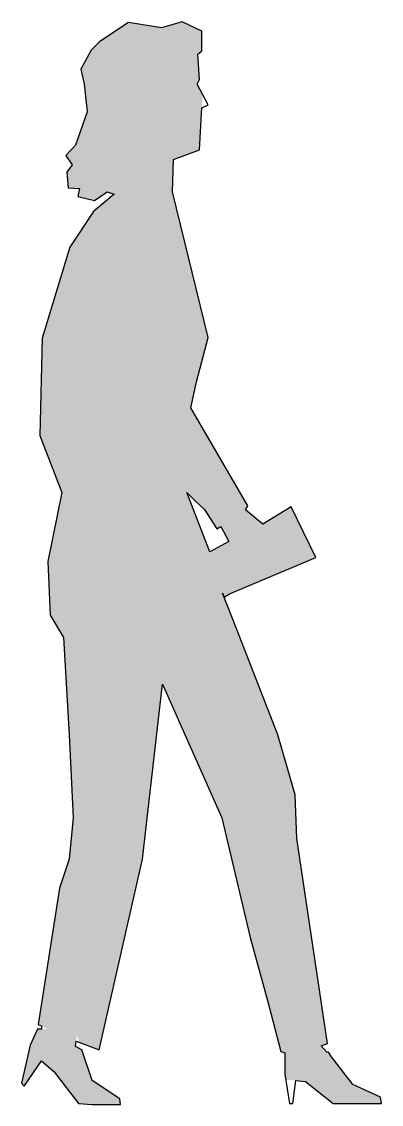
# Model space of a CAD drawing. Extents: x 7899 to 8444, y -2092 to -454.
import ezdxf

# ---------------------------------------------------------------- set-up
doc = ezdxf.new("R2010")
doc.units = 0
doc.layers.get('0').update_dxf_attribs({"linetype": 'CONTINUOUS'})

# ---------------------------------------------------------------- blocks, each defined once
blk = doc.blocks.new('*U0')
at = {"linetype": 'CONTINUOUS'}
for points in [[(8061.1, -455.2), (8018, -483.9), (8111.4, -463.5)], [(8142.6, -454), (8111.4, -463.5), (8172.5, -468.3)], [(8111.4, -463.5), (8018, -483.9), (8172.5, -468.3)], [(8172.5, -468.3), (8018, -483.9), (8172.5, -498.3)], [(8018, -483.9), (8004.9, -497.1), (8172.5, -498.3)], [(8004.9, -497.1), (7989.3, -525.8), (8172.5, -498.3)], [(8172.5, -498.3), (7989.3, -525.8), (8166.5, -503.1)], [(8166.5, -503.1), (7989.3, -525.8), (8168.9, -541.4)], [(7989.3, -525.8), (7994.1, -548.6), (8168.9, -541.4)], [(8168.9, -541.4), (7994.1, -548.6), (8165.3, -548.6)], [(7994.1, -548.6), (7998.9, -590.5), (8173.7, -564.1)], [(8165.3, -548.6), (7994.1, -548.6), (8173.7, -564.1)], [(8173.7, -564.1), (7998.9, -590.5), (8168.9, -648)], [(7998.9, -590.5), (7980.9, -640.8), (8168.9, -648)], [(7980.9, -640.8), (7966.5, -656.3), (8168.9, -648)], [(8168.9, -648), (7966.5, -656.3), (8129.4, -662.3)], [(7966.5, -656.3), (7976.1, -670.7), (8129.4, -662.3)], [(7976.1, -670.7), (7967.7, -681.5), (8128.2, -711.4)], [(8129.4, -662.3), (7976.1, -670.7), (8128.2, -711.4)], [(7967.7, -681.5), (7970.1, -705.4), (7986.9, -706.6)], [(7967.7, -681.5), (7986.9, -706.6), (8028.8, -711.4)], [(7967.7, -681.5), (8028.8, -711.4), (8128.2, -711.4)], [(7986.9, -706.6), (7984.5, -718.6), (8028.8, -711.4)], [(8028.8, -711.4), (7984.5, -718.6), (8009.7, -724.6)], [(8039.6, -715), (8008.5, -741.4), (8182.1, -931.8)], [(8028.8, -711.4), (8039.6, -715), (8128.2, -711.4)], [(8128.2, -711.4), (8039.6, -715), (8182.1, -931.8)], [(8008.5, -741.4), (7972.5, -795.3), (8182.1, -931.8)], [(7972.5, -795.3), (7930.6, -933), (8182.1, -931.8)], [(7930.6, -933), (7927, -1080.3), (8164.1, -998.8)], [(8182.1, -931.8), (7930.6, -933), (8164.1, -998.8)], [(8164.1, -998.8), (7927, -1080.3), (8155.8, -1038.4)], [(8155.8, -1038.4), (7927, -1080.3), (8242, -1186.8)], [(7927, -1080.3), (7960.6, -1166.5), (8149.8, -1166.5)], [(7927, -1080.3), (8149.8, -1166.5), (8242, -1186.8)], [(8149.8, -1166.5), (7939, -1270.7), (8184.5, -1256.3)], [(7960.6, -1166.5), (7939, -1270.7), (8149.8, -1166.5)], [(8149.8, -1166.5), (8162.9, -1179.7), (8242, -1186.8)], [(8162.9, -1179.7), (8176.1, -1191.6), (8242, -1186.8)], [(8242, -1186.8), (8176.1, -1191.6), (8238.4, -1192.8)], [(8176.1, -1191.6), (8195.3, -1221.6), (8238.4, -1192.8)], [(8238.4, -1192.8), (8195.3, -1221.6), (8201.3, -1218)], [(8238.4, -1192.8), (8201.3, -1218), (8264.7, -1214.4)], [(8307.8, -1188), (8264.7, -1214.4), (8345, -1264.7)], [(8264.7, -1214.4), (8201.3, -1218), (8345, -1264.7)], [(8201.3, -1218), (8213.2, -1240.7), (8345, -1264.7)], [(8213.2, -1240.7), (8184.5, -1256.3), (8345, -1264.7)], [(8184.5, -1256.3), (7939, -1270.7), (8345, -1264.7)], [(8345, -1264.7), (7939, -1270.7), (8203.7, -1318.6)], [(7939, -1270.7), (7942.6, -1352.1), (8203.7, -1318.6)], [(8345, -1264.7), (8203.7, -1318.6), (8205.6, -1323.5)], [(8203.7, -1318.6), (7942.6, -1352.1), (8225.2, -1373.7)], [(7942.6, -1352.1), (7962.9, -1385.6), (8225.2, -1373.7)], [(8225.2, -1373.7), (7962.9, -1385.6), (8112.6, -1456.3)], [(8225.2, -1373.7), (8112.6, -1456.3), (8287.5, -1532.9)], [(7962.9, -1385.6), (7971.3, -1532.9), (8112.6, -1456.3)], [(8112.6, -1456.3), (7971.3, -1532.9), (8082.7, -1721)], [(8112.6, -1456.3), (8202.5, -1658.7), (8287.5, -1532.9)], [(7971.3, -1532.9), (7977.3, -1658.7), (8082.7, -1721)], [(8287.5, -1532.9), (8202.5, -1658.7), (8313.8, -1624)], [(8313.8, -1624), (8202.5, -1658.7), (8316.2, -1689.8)], [(7977.3, -1658.7), (7971.3, -1721), (8082.7, -1721)], [(8202.5, -1658.7), (8245.6, -1839.5), (8316.2, -1689.8)], [(8316.2, -1689.8), (8245.6, -1839.5), (8362.9, -2000)], [(7971.3, -1721), (7957, -1765.3), (8016.8, -2009.6)], [(8082.7, -1721), (7971.3, -1721), (8016.8, -2009.6)], [(7957, -1765.3), (7924.6, -1971.2), (7983.3, -1988)], [(7957, -1765.3), (7983.3, -1988), (8016.8, -2009.6)], [(8245.6, -1839.5), (8271.9, -1935.3), (8362.9, -2000)], [(8271.9, -1935.3), (8292.3, -2012), (8362.9, -2000)], [(7923.4, -1978.4), (7912.6, -2002.4), (7983.3, -1988)], [(7939, -1978.4), (7923.4, -1978.4), (7983.3, -1988)], [(7924.6, -1971.2), (7939, -1978.4), (7983.3, -1988)], [(7983.3, -1988), (7912.6, -2002.4), (7980.9, -2004.8)], [(7983.3, -1988), (7986.7, -1998.1), (8016.8, -2009.6)], [(7912.6, -2002.4), (7899.5, -2059.9), (7929.4, -2026.3)], [(7912.6, -2002.4), (7929.4, -2026.3), (7980.9, -2004.8)], [(7980.9, -2004.8), (7929.4, -2026.3), (7990.5, -2009.6)], [(7990.5, -2009.6), (7929.4, -2026.3), (8006.1, -2056.3)], [(8362.9, -2000), (8292.3, -2012), (8353.3, -2003.6)], [(8353.3, -2003.6), (8292.3, -2012), (8375.6, -2029)], [(8292.3, -2012), (8298.3, -2014.4), (8375.6, -2029)], [(8298.3, -2014.4), (8298.3, -2046.7), (8375.6, -2029)], [(7929.4, -2026.3), (7899.5, -2059.9), (7903.1, -2064.6)], [(7929.4, -2026.3), (7948.6, -2043.1), (8006.1, -2056.3)], [(8375.6, -2029), (8298.3, -2046.7), (8401.2, -2062.3)], [(7948.6, -2043.1), (7985.7, -2091), (8006.1, -2056.3)], [(8298.3, -2046.7), (8299.6, -2055), (8401.2, -2062.3)], [(8006.1, -2056.3), (7985.7, -2091), (8048, -2083.8)], [(8299.6, -2055), (8329.4, -2057.5), (8401.2, -2062.3)], [(8329.4, -2057.5), (8371.3, -2091), (8401.2, -2062.3)], [(8401.2, -2062.3), (8371.3, -2091), (8443.2, -2081.4)], [(8048, -2083.8), (7985.7, -2091), (8049.2, -2092.2)], [(7985.7, -2091), (8006.1, -2092.2), (8049.2, -2092.2)], [(8443.2, -2081.4), (8371.3, -2091), (8408.4, -2091)], [(8443.2, -2081.4), (8408.4, -2091), (8444.4, -2091)]]:
    blk.add_solid(points, dxfattribs=at)

msp = doc.modelspace()

# ---------------------------------------------------------------- linework, layer by layer
at = {"color": 0}
for points in [[(8206, -1324.6), (8214.4, -1319.8), (8345, -1264.7), (8307.8, -1188), (8264.7, -1214.4), (8238.4, -1192.8), (8242, -1186.8), (8155.8, -1038.4), (8164.1, -998.8), (8182.1, -931.8), (8128.2, -711.4), (8129.4, -662.3), (8168.9, -648), (8172.5, -584.5), (8182.1, -579.7), (8165.3, -548.6), (8168.9, -541.4), (8166.5, -503.1), (8172.5, -498.3), (8172.5, -468.3), (8142.6, -454), (8111.4, -463.5), (8061.1, -455.2), (8018, -483.9), (8004.9, -497.1), (7989.3, -525.8), (7994.1, -548.6), (7998.9, -590.5), (7980.9, -640.8), (7966.5, -656.3), (7976.1, -670.7), (7967.7, -681.5), (7970.1, -705.4), (7986.9, -706.6), (7984.5, -718.6), (8009.7, -724.6), (8028.8, -711.4), (8039.6, -715), (8008.5, -741.4), (7972.5, -795.3), (7930.6, -933), (7927, -1080.3), (7960.6, -1166.5), (7939, -1270.7), (7942.6, -1352.1), (7962.9, -1385.6), (7971.3, -1532.9), (7977.3, -1658.7), (7971.3, -1721), (7957, -1765.3), (7924.6, -1971.2), (7929.4, -1973.6), (7929.4, -1978.4), (7923.4, -1978.4), (7912.6, -2002.4), (7899.5, -2059.9), (7903.1, -2064.6), (7929.4, -2026.3), (7948.6, -2043.1), (7985.7, -2091), (8006.1, -2092.2), (8049.2, -2092.2), (8048, -2083.8), (8006.1, -2056.3), (7990.5, -2009.6), (7980.9, -2004.8), (7982.1, -1996.4), (8016.8, -2009.6), (8082.7, -1721), (8112.6, -1456.3), (8202.5, -1658.7), (8245.6, -1839.5), (8271.9, -1935.3), (8292.3, -2012), (8298.3, -2014.4), (8298.3, -2046.7), (8305.4, -2091), (8310.2, -2091), (8315, -2056.3), (8329.4, -2057.5), (8371.3, -2091), (8408.4, -2091), (8444.4, -2091), (8443.2, -2081.4), (8401.2, -2062.3), (8368.9, -2020.3), (8364.1, -2013.2), (8361.7, -2013.2), (8353.3, -2003.6), (8362.9, -2000), (8316.2, -1689.8), (8313.8, -1624), (8287.5, -1532.9), (8225.2, -1373.7), (8203.7, -1318.6)], [(8206, -1324.6), (8214.4, -1319.8), (8345, -1264.7), (8307.8, -1188), (8264.7, -1214.4), (8238.4, -1192.8), (8242, -1186.8), (8155.8, -1038.4), (8164.1, -998.8), (8182.1, -931.8), (8128.2, -711.4), (8129.4, -662.3), (8168.9, -648), (8172.5, -584.5), (8182.1, -579.7), (8165.3, -548.6), (8168.9, -541.4), (8166.5, -503.1), (8172.5, -498.3), (8172.5, -468.3), (8142.6, -454), (8111.4, -463.5), (8061.1, -455.2), (8018, -483.9), (8004.9, -497.1), (7989.3, -525.8), (7994.1, -548.6), (7998.9, -590.5), (7980.9, -640.8), (7966.5, -656.3), (7976.1, -670.7), (7967.7, -681.5), (7970.1, -705.4), (7986.9, -706.6), (7984.5, -718.6), (8009.7, -724.6), (8028.8, -711.4), (8039.6, -715), (8008.5, -741.4), (7972.5, -795.3), (7930.6, -933), (7927, -1080.3), (7960.6, -1166.5), (7939, -1270.7), (7942.6, -1352.1), (7962.9, -1385.6), (7971.3, -1532.9), (7977.3, -1658.7), (7971.3, -1721), (7957, -1765.3), (7924.6, -1971.2), (7929.4, -1973.6), (7929.4, -1978.4), (7923.4, -1978.4), (7912.6, -2002.4), (7899.5, -2059.9), (7903.1, -2064.6), (7929.4, -2026.3), (7948.6, -2043.1), (7985.7, -2091), (8006.1, -2092.2), (8049.2, -2092.2), (8048, -2083.8), (8006.1, -2056.3), (7990.5, -2009.6), (7980.9, -2004.8), (7982.1, -1996.4), (8016.8, -2009.6), (8082.7, -1721), (8112.6, -1456.3), (8202.5, -1658.7), (8245.6, -1839.5), (8271.9, -1935.3), (8292.3, -2012), (8298.3, -2014.4), (8298.3, -2046.7), (8305.4, -2091), (8310.2, -2091), (8315, -2056.3), (8329.4, -2057.5), (8371.3, -2091), (8408.4, -2091), (8444.4, -2091), (8443.2, -2081.4), (8401.2, -2062.3), (8368.9, -2020.3), (8364.1, -2013.2), (8361.7, -2013.2), (8353.3, -2003.6), (8362.9, -2000), (8316.2, -1689.8), (8313.8, -1624), (8287.5, -1532.9), (8225.2, -1373.7), (8203.7, -1318.6), (8206, -1324.6), (8206, -1324.6)], [(8184.5, -1256.3), (8149.8, -1166.5), (8162.9, -1179.7), (8176.1, -1191.6), (8195.3, -1221.6), (8201.3, -1218), (8213.2, -1240.7), (8184.5, -1256.3)], [(8184.5, -1256.3), (8149.8, -1166.5), (8162.9, -1179.7), (8176.1, -1191.6), (8195.3, -1221.6), (8201.3, -1218), (8213.2, -1240.7), (8184.5, -1256.3), (8184.5, -1256.3)]]:
    msp.add_lwpolyline(points, dxfattribs=at)

# ---------------------------------------------------------------- block references
at = {"color": 0, "linetype": 'CONTINUOUS'}
msp.add_blockref('*U0', (0, 0), dxfattribs=at)

doc.saveas('drawing.dxf')
